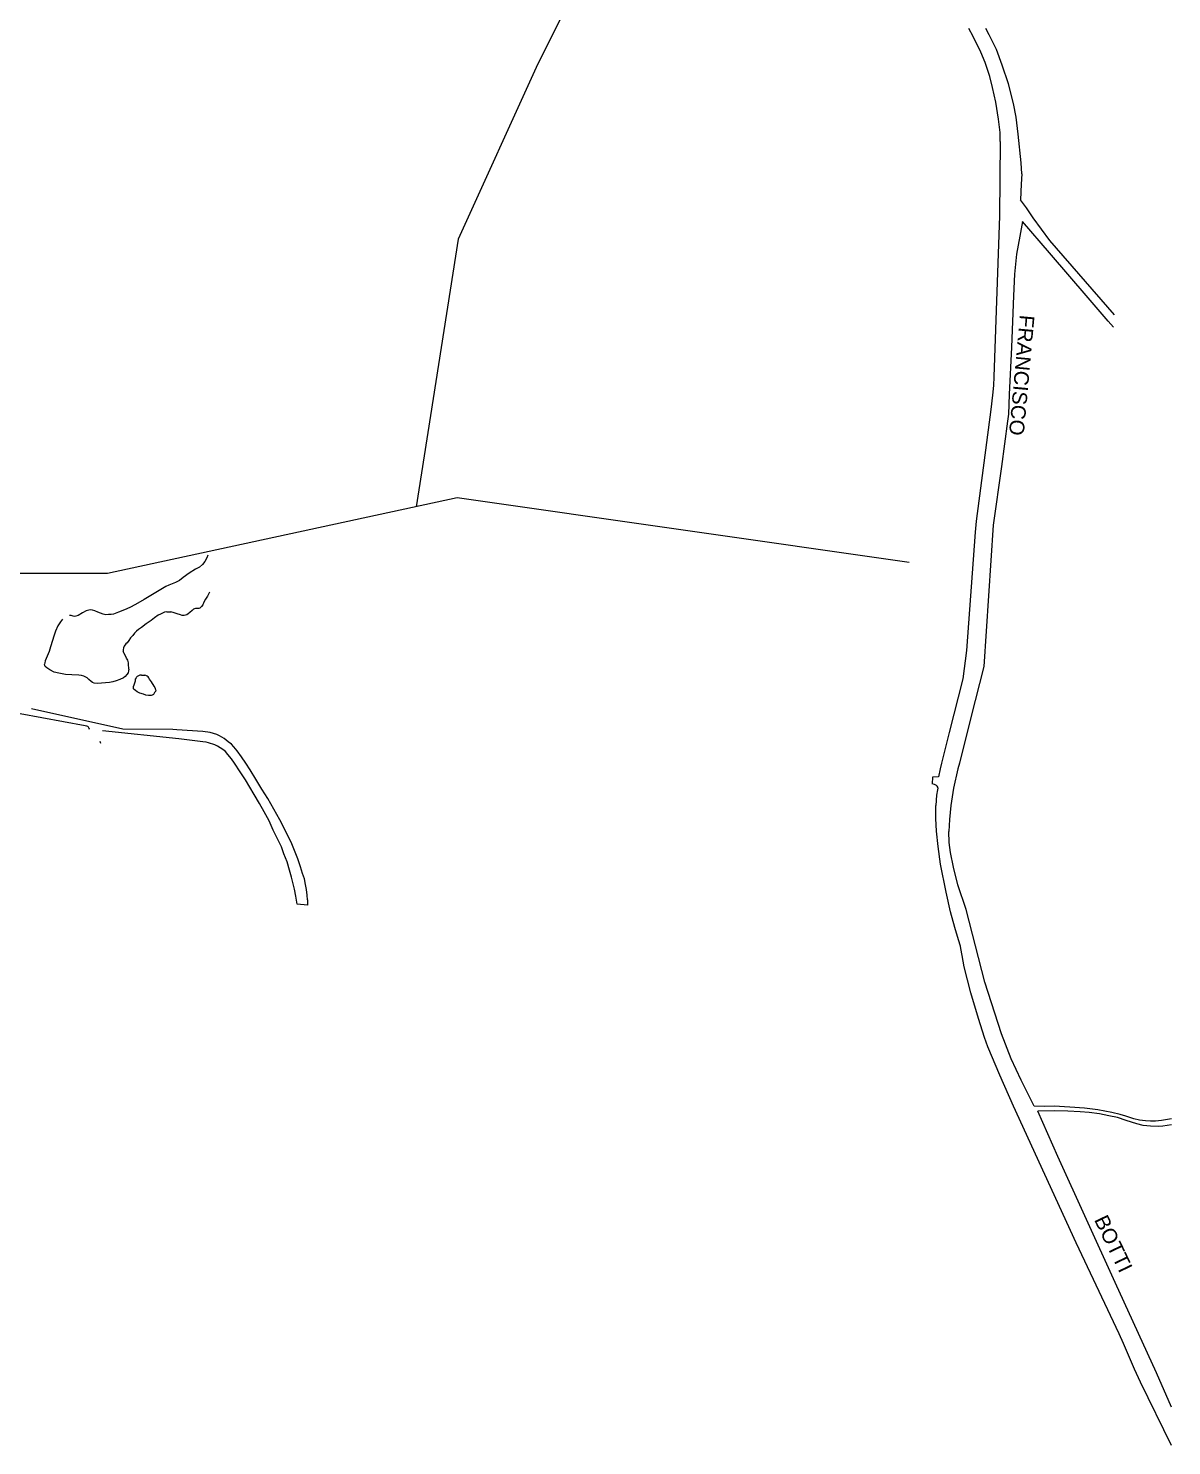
# Model space of a CAD drawing. Header units: millimetres. Extents: x 583 to 26013, y 350 to 21391.
# Drawn here: x 11813 to 12591, y 13920 to 14884 of the extents above; entities that cross this region are included whole.
import ezdxf

# ---------------------------------------------------------------- set-up
doc = ezdxf.new("R2010")
doc.units = ezdxf.units.MM
for name, color, linetype in [('105-QUADRAS_ESTRADAS', 80, 'Continuous'), ('110-CERCA_DE_ARAME', 10, 'Continuous'), ('145-', 130, 'Continuous'), ('RIOS', 140, 'Continuous')]:
    doc.layers.add(name, color=color, linetype=linetype)
doc.styles.add('EU', font='arial.ttf', dxfattribs={"height": 10})

msp = doc.modelspace()

# ---------------------------------------------------------------- linework, layer by layer
at = {"layer": '105-QUADRAS_ESTRADAS', "color": 0, "linetype": 'Continuous'}
for p, q in [((12456.11551, 14878.40241), (12453.01551, 14883.90241)), ((12467.01551, 14879.60241), (12464.61551, 14883.90241)), ((12461.31551, 14867.80241), (12456.11551, 14878.40241)), ((12472.01551, 14869.50241), (12467.01551, 14879.60241)), ((12464.11551, 14860.80241), (12461.31551, 14867.80241)), ((12475.81551, 14859.00241), (12472.01551, 14869.50241)), ((12467.31551, 14851.20241), (12464.11551, 14860.80241)), ((12480.01551, 14846.20241), (12475.81551, 14859.00241)), ((12469.21551, 14843.70241), (12467.31551, 14851.20241)), ((12471.41551, 14833.80241), (12469.21551, 14843.70241)), ((12483.61551, 14832.70241), (12480.01551, 14846.20241)), ((12473.21551, 14822.10241), (12471.41551, 14833.80241)), ((12485.41551, 14823.40241), (12483.61551, 14832.70241)), ((12474.41551, 14813.10241), (12473.21551, 14822.10241)), ((12486.71551, 14812.00241), (12485.41551, 14823.40241)), ((12474.51551, 14807.00241), (12473.91551, 14756.40241)), ((12474.51551, 14807.00241), (12474.41551, 14813.10241)), ((12488.81551, 14792.40241), (12486.71551, 14812.00241)), ((12489.21551, 14785.00241), (12488.81551, 14792.40241)), ((12473.91551, 14756.40241), (12470.01551, 14646.90241)), ((12469.81551, 14640.90241), (12469.11551, 14634.40241)), ((12470.01551, 14646.90241), (12469.81551, 14640.90241)), ((12469.11551, 14634.40241), (12468.01551, 14624.60241)), ((12468.01551, 14624.60241), (12458.01551, 14548.60241)), ((12458.01551, 14548.60241), (12457.51551, 14541.10241)), ((12457.51551, 14541.10241), (12451.51551, 14460.50241)), ((11931.91551, 14405.40241), (11914.21551, 14406.70241)), ((11931.91551, 14398.50241), (11915.61551, 14400.40241)), ((11936.91551, 14404.70241), (11931.91551, 14405.40241)), ((11939.21551, 14404.20241), (11936.91551, 14404.70241)), ((11941.51551, 14403.40241), (11939.21551, 14404.20241)), ((11943.31551, 14402.60241), (11941.51551, 14403.40241)), ((11944.81551, 14401.70241), (11943.31551, 14402.60241)), ((11946.51551, 14400.60241), (11944.81551, 14401.70241)), ((11949.11551, 14398.50241), (11946.51551, 14400.60241)), ((11862.41551, 14397.20241), (11862.01551, 14398.60241)), ((11934.11551, 14398.20241), (11931.91551, 14398.50241)), ((11935.71551, 14397.70241), (11934.11551, 14398.20241)), ((11937.01551, 14397.40241), (11935.71551, 14397.70241)), ((11938.61551, 14396.90241), (11937.01551, 14397.40241)), ((11940.11551, 14396.30241), (11938.61551, 14396.90241)), ((11941.81551, 14395.60241), (11940.11551, 14396.30241)), ((11943.71551, 14394.40241), (11941.81551, 14395.60241)), ((11945.41551, 14393.20241), (11943.71551, 14394.40241)), ((11947.21551, 14391.80241), (11945.41551, 14393.20241)), ((11948.91551, 14389.80241), (11947.21551, 14391.80241)), ((11951.31551, 14386.90241), (11948.91551, 14389.80241)), ((11951.31551, 14396.80241), (11949.11551, 14398.50241)), ((11952.91551, 14395.00241), (11951.31551, 14396.80241)), ((11955.31551, 14392.20241), (11952.91551, 14395.00241)), ((11958.21551, 14388.20241), (11955.31551, 14392.20241)), ((11953.41551, 14384.00241), (11951.31551, 14386.90241)), ((11953.41551, 14384.00241), (11953.41551, 14384.00241)), ((11957.31551, 14378.00241), (11953.41551, 14383.90241)), ((11961.11551, 14384.00241), (11958.21551, 14388.20241)), ((11961.11551, 14384.00241), (11961.11551, 14384.00241)), ((11964.11551, 14379.30241), (11961.11551, 14383.90241)), ((11960.91551, 14372.50241), (11957.31551, 14378.00241)), ((11966.91551, 14362.70241), (11960.91551, 14372.50241)), ((11968.01551, 14373.10241), (11964.11551, 14379.30241)), ((11972.11551, 14366.30241), (11968.01551, 14373.10241)), ((11970.41551, 14356.40241), (11966.91551, 14362.70241)), ((11976.01551, 14359.90241), (11972.11551, 14366.30241)), ((11973.71551, 14350.80241), (11970.41551, 14356.40241)), ((11980.21551, 14352.70241), (11976.01551, 14359.90241)), ((11984.31551, 14345.40241), (11980.21551, 14352.70241)), ((11976.91551, 14344.70241), (11973.71551, 14350.80241)), ((11979.81551, 14338.40241), (11976.91551, 14344.70241)), ((11989.81551, 14334.60241), (11984.31551, 14345.40241)), ((11982.91551, 14331.90241), (11979.81551, 14338.40241)), ((11985.31551, 14327.00241), (11982.91551, 14331.90241)), ((11992.41551, 14329.00241), (11989.81551, 14334.60241)), ((11987.11551, 14322.20241), (11985.31551, 14327.00241)), ((11989.31551, 14316.80241), (11987.11551, 14322.20241)), ((11994.31551, 14324.40241), (11992.41551, 14329.00241)), ((11996.51551, 14318.80241), (11994.31551, 14324.40241)), ((11990.91551, 14311.10241), (11989.31551, 14316.80241)), ((11998.41551, 14313.40241), (11996.51551, 14318.80241)), ((11999.81551, 14308.90241), (11998.41551, 14313.40241)), ((11992.31551, 14306.30241), (11990.91551, 14311.10241)), ((11993.11551, 14302.80241), (11992.31551, 14306.30241)), ((11994.31551, 14298.20241), (11993.11551, 14302.80241)), ((12001.01551, 14305.20241), (11999.81551, 14308.90241)), ((12001.81551, 14301.40241), (12001.01551, 14305.20241)), ((11995.21551, 14293.40241), (11994.31551, 14298.20241)), ((11996.01551, 14287.90241), (11995.21551, 14293.40241)), ((12002.51551, 14297.90241), (12001.81551, 14301.40241)), ((12002.91551, 14294.00241), (12002.51551, 14297.90241)), ((12003.11551, 14291.00241), (12002.91551, 14294.00241)), ((12003.11551, 14287.30241), (11996.01551, 14287.90241)), ((12003.11551, 14291.00241), (12003.11551, 14287.30241)), ((12504.61551, 14150.40241), (12497.51551, 14150.50241)), ((12511.11551, 14150.60241), (12504.61551, 14150.40241)), ((12521.91551, 14149.90241), (12511.11551, 14150.60241)), ((12531.71551, 14149.10241), (12521.91551, 14149.90241)), ((12540.81551, 14148.10241), (12531.71551, 14149.10241)), ((12511.31551, 14147.40241), (12500.01551, 14147.10241)), ((12520.41551, 14147.00241), (12511.31551, 14147.40241)), ((12528.91551, 14146.60241), (12520.41551, 14147.00241)), ((12535.01551, 14146.10241), (12528.91551, 14146.60241)), ((12541.91551, 14145.20241), (12535.01551, 14146.10241)), ((12550.41551, 14146.30241), (12540.81551, 14148.10241)), ((12548.31551, 14143.90241), (12541.91551, 14145.20241)), ((12554.21551, 14142.70241), (12548.31551, 14143.90241)), ((12556.11551, 14144.90241), (12550.41551, 14146.30241)), ((12560.11551, 14140.80241), (12554.21551, 14142.70241)), ((12559.91551, 14143.70241), (12556.11551, 14144.90241)), ((12565.31551, 14142.00241), (12559.91551, 14143.70241)), ((12567.31551, 14138.50241), (12560.11551, 14140.80241)), ((12569.21551, 14141.00241), (12565.31551, 14142.00241)), ((12573.41551, 14140.60241), (12569.21551, 14141.00241)), ((12576.61551, 14140.30241), (12573.41551, 14140.60241)), ((12580.21551, 14140.30241), (12576.61551, 14140.30241)), ((12584.21551, 14140.80241), (12580.21551, 14140.30241)), ((12591.11551, 14142.00241), (12584.21551, 14140.80241)), ((12571.81551, 14137.40241), (12567.31551, 14138.50241)), ((12576.81551, 14136.90241), (12571.81551, 14137.40241)), ((12581.91551, 14136.60241), (12576.81551, 14136.90241)), ((12585.21551, 14136.80241), (12581.91551, 14136.60241)), ((12591.11551, 14137.90241), (12585.21551, 14136.80241))]:
    msp.add_line(p, q, dxfattribs=at)
at = {"layer": '110-CERCA_DE_ARAME', "color": 0, "linetype": 'Continuous'}
for p, q in [((12488.81551, 14777.90241), (12488.21551, 14767.20241)), ((12489.21551, 14785.00241), (12488.81551, 14777.90241)), ((12492.31551, 14761.70241), (12488.21551, 14767.20241)), ((12496.91551, 14755.00241), (12492.31551, 14761.70241)), ((12489.61551, 14752.40241), (12487.81551, 14742.50241)), ((12507.91551, 14731.10241), (12489.61551, 14752.40241)), ((12508.31551, 14739.50241), (12496.91551, 14755.00241)), ((12487.81551, 14742.50241), (12485.61551, 14730.20241)), ((12552.11551, 14688.90241), (12508.31551, 14739.50241)), ((12485.61551, 14730.20241), (12484.11551, 14716.60241)), ((12534.31551, 14700.50241), (12507.91551, 14731.10241)), ((12484.11551, 14716.60241), (12483.51551, 14701.90241)), ((12483.51551, 14701.90241), (12482.11551, 14667.00241)), ((12547.91551, 14684.80241), (12534.31551, 14700.50241)), ((12551.51551, 14680.70241), (12547.91551, 14684.80241)), ((12482.11551, 14667.00241), (12480.61551, 14634.80241)), ((12480.61551, 14634.80241), (12480.01551, 14621.50241)), ((12480.01551, 14621.50241), (12479.31551, 14616.70241)), ((12479.31551, 14616.70241), (12475.31551, 14585.80241)), ((12475.31551, 14585.80241), (12469.71551, 14545.90241)), ((12469.71551, 14545.90241), (12463.21551, 14449.60241)), ((12451.51551, 14460.50241), (12448.91551, 14441.30241)), ((12463.21551, 14449.60241), (12454.41551, 14415.00241)), ((12448.91551, 14441.30241), (12439.71551, 14404.70241)), ((11851.81551, 14409.30241), (11792.71551, 14420.30241)), ((11877.41551, 14407.10241), (11815.31551, 14420.80241)), ((11852.91551, 14409.10241), (11851.81551, 14409.30241)), ((11853.61551, 14408.80241), (11852.91551, 14409.10241)), ((12454.41551, 14415.00241), (12446.71551, 14384.00241)), ((11854.01551, 14408.40241), (11853.61551, 14408.80241)), ((11854.31551, 14408.00241), (11854.01551, 14408.40241)), ((11854.51551, 14407.50241), (11854.31551, 14408.00241)), ((11854.51551, 14407.50241), (11854.41551, 14406.80241)), ((11915.61551, 14400.40241), (11863.51551, 14405.90241)), ((11911.41551, 14406.80241), (11877.41551, 14407.10241)), ((11914.21551, 14406.70241), (11911.41551, 14406.80241)), ((12439.71551, 14404.70241), (12434.61551, 14384.00241)), ((12433.71551, 14380.00241), (12432.51551, 14374.60241)), ((12434.61551, 14383.90241), (12433.71551, 14380.00241)), ((12434.61551, 14384.00241), (12434.61551, 14384.00241)), ((12445.61551, 14380.10241), (12442.71551, 14367.00241)), ((12446.71551, 14383.90241), (12445.61551, 14380.10241)), ((12446.71551, 14384.00241), (12446.71551, 14384.00241)), ((12428.31551, 14374.40241), (12428.21551, 14369.90241)), ((12432.51551, 14374.60241), (12428.31551, 14374.40241)), ((12429.71551, 14369.40241), (12428.21551, 14369.90241)), ((12431.01551, 14368.70241), (12429.71551, 14369.40241)), ((12431.11551, 14362.10241), (12430.61551, 14355.20241)), ((12431.51551, 14368.20241), (12431.01551, 14368.70241)), ((12431.71551, 14365.70241), (12431.11551, 14362.10241)), ((12431.91551, 14367.60241), (12431.51551, 14368.20241)), ((12431.91551, 14366.80241), (12431.71551, 14365.70241)), ((12432.01551, 14367.20241), (12431.91551, 14367.60241)), ((12432.01551, 14367.20241), (12431.91551, 14366.80241)), ((12442.71551, 14367.00241), (12440.81551, 14355.10241)), ((12430.71551, 14346.20241), (12430.61551, 14355.20241)), ((12440.81551, 14355.10241), (12439.91551, 14345.60241)), ((12431.21551, 14337.60241), (12430.71551, 14346.20241)), ((12439.91551, 14345.60241), (12439.41551, 14337.50241)), ((12432.31551, 14327.10241), (12431.21551, 14337.60241)), ((12439.71551, 14330.00241), (12439.41551, 14337.50241)), ((12433.91551, 14315.20241), (12432.31551, 14327.10241)), ((12440.71551, 14323.10241), (12439.71551, 14330.00241)), ((12442.61551, 14313.20241), (12440.71551, 14323.10241)), ((12437.71551, 14296.20241), (12433.91551, 14315.20241)), ((12445.71551, 14301.20241), (12442.61551, 14313.20241)), ((12440.71551, 14282.70241), (12437.71551, 14296.20241)), ((12451.21551, 14284.40241), (12445.71551, 14301.20241)), ((12463.91551, 14235.00241), (12451.21551, 14284.40241)), ((12443.61551, 14272.00241), (12440.71551, 14282.70241)), ((12446.11551, 14263.60241), (12443.61551, 14272.00241)), ((12447.51551, 14259.30241), (12446.11551, 14263.60241)), ((12447.71551, 14257.70241), (12447.51551, 14259.30241)), ((12448.51551, 14253.00241), (12447.71551, 14257.70241)), ((12449.91551, 14245.30241), (12448.51551, 14253.00241)), ((12452.31551, 14236.40241), (12449.91551, 14245.30241)), ((12454.51551, 14227.70241), (12452.31551, 14236.40241)), ((12459.61551, 14210.20241), (12454.51551, 14227.70241)), ((12475.31551, 14199.70241), (12463.91551, 14235.00241)), ((12463.71551, 14197.20241), (12459.61551, 14210.20241)), ((12466.01551, 14191.00241), (12463.71551, 14197.20241)), ((12481.91551, 14182.80241), (12475.31551, 14199.70241)), ((12474.11551, 14171.50241), (12466.01551, 14191.00241)), ((12488.61551, 14168.20241), (12481.91551, 14182.80241)), ((12483.41551, 14150.60241), (12474.11551, 14171.50241)), ((12497.51551, 14150.50241), (12488.61551, 14168.20241)), ((12526.21551, 14057.60241), (12483.41551, 14150.60241)), ((12513.61551, 14116.20241), (12500.01551, 14147.10241)), ((12552.71551, 14030.50241), (12513.61551, 14116.20241)), ((12555.51551, 13995.50241), (12526.21551, 14057.60241)), ((12580.71551, 13969.00241), (12552.71551, 14030.50241)), ((12558.41551, 13989.00241), (12555.51551, 13995.50241)), ((12565.91551, 13971.50241), (12558.41551, 13989.00241)), ((12569.81551, 13962.80241), (12565.91551, 13971.50241)), ((12591.11551, 13945.80241), (12580.71551, 13969.00241)), ((12591.11551, 13919.50241), (12569.81551, 13962.80241))]:
    msp.add_line(p, q, dxfattribs=at)
at = {"layer": '145-', "color": 0, "linetype": 'Continuous'}
for p, q in [((11935.31551, 14525.40241), (11934.61551, 14523.60241)), ((11926.91551, 14516.00241), (11922.61551, 14513.20241)), ((11929.61551, 14517.30241), (11926.91551, 14516.00241)), ((11931.71551, 14519.00241), (11929.61551, 14517.30241)), ((11933.31551, 14521.10241), (11931.71551, 14519.00241)), ((11934.61551, 14523.60241), (11933.31551, 14521.10241)), ((11913.31551, 14506.90241), (11908.81551, 14505.10241)), ((11915.91551, 14508.20241), (11913.31551, 14506.90241)), ((11918.41551, 14510.30241), (11915.91551, 14508.20241)), ((11922.61551, 14513.20241), (11918.41551, 14510.30241)), ((11898.81551, 14499.40241), (11892.01551, 14495.20241)), ((11904.41551, 14502.70241), (11898.81551, 14499.40241)), ((11906.61551, 14504.10241), (11904.41551, 14502.70241)), ((11908.81551, 14505.10241), (11906.61551, 14504.10241)), ((11935.11551, 14497.50241), (11933.71551, 14495.60241)), ((11936.31551, 14500.30241), (11935.11551, 14497.50241)), ((11850.01551, 14486.20241), (11847.01551, 14484.50241)), ((11852.61551, 14487.60241), (11850.01551, 14486.20241)), ((11854.31551, 14488.10241), (11852.61551, 14487.60241)), ((11855.51551, 14488.20241), (11854.31551, 14488.10241)), ((11856.91551, 14488.10241), (11855.51551, 14488.20241)), ((11858.51551, 14487.60241), (11856.91551, 14488.10241)), ((11860.51551, 14486.60241), (11858.51551, 14487.60241)), ((11862.21551, 14486.00241), (11860.51551, 14486.60241)), ((11874.41551, 14486.60241), (11871.01551, 14485.40241)), ((11878.51551, 14488.30241), (11874.41551, 14486.60241)), ((11882.11551, 14489.90241), (11878.51551, 14488.30241)), ((11886.01551, 14492.00241), (11882.11551, 14489.90241)), ((11892.01551, 14495.20241), (11886.01551, 14492.00241)), ((11905.91551, 14486.60241), (11904.51551, 14486.00241)), ((11907.31551, 14487.00241), (11905.91551, 14486.60241)), ((11907.31551, 14487.00241), (11910.21551, 14487.00241)), ((11912.41551, 14486.30241), (11910.21551, 14487.00241)), ((11914.41551, 14485.50241), (11912.41551, 14486.30241)), ((11923.11551, 14486.50241), (11921.91551, 14485.50241)), ((11924.61551, 14487.90241), (11923.11551, 14486.50241)), ((11925.51551, 14488.80241), (11924.61551, 14487.90241)), ((11927.01551, 14489.20241), (11925.51551, 14488.80241)), ((11928.11551, 14489.10241), (11927.01551, 14489.20241)), ((11929.21551, 14489.20241), (11928.11551, 14489.10241)), ((11929.91551, 14489.40241), (11929.21551, 14489.20241)), ((11930.41551, 14489.90241), (11929.91551, 14489.40241)), ((11931.01551, 14490.60241), (11930.41551, 14489.90241)), ((11931.81551, 14491.70241), (11931.01551, 14490.60241)), ((11932.51551, 14493.50241), (11931.81551, 14491.70241)), ((11933.71551, 14495.60241), (11932.51551, 14493.50241)), ((11833.31551, 14477.40241), (11831.71551, 14473.70241)), ((11835.01551, 14480.20241), (11833.31551, 14477.40241)), ((11836.31551, 14481.80241), (11835.01551, 14480.20241)), ((11842.21551, 14484.40241), (11841.11551, 14484.50241)), ((11843.61551, 14483.90241), (11842.21551, 14484.40241)), ((11844.61551, 14483.70241), (11843.61551, 14483.90241)), ((11845.51551, 14483.90241), (11844.61551, 14483.70241)), ((11847.01551, 14484.50241), (11845.51551, 14483.90241)), ((11864.01551, 14485.30241), (11862.21551, 14486.00241)), ((11865.91551, 14484.90241), (11864.01551, 14485.30241)), ((11867.81551, 14485.00241), (11865.91551, 14484.90241)), ((11869.51551, 14485.10241), (11867.81551, 14485.00241)), ((11871.01551, 14485.40241), (11869.51551, 14485.10241)), ((11893.41551, 14478.80241), (11890.21551, 14476.30241)), ((11896.71551, 14481.10241), (11893.41551, 14478.80241)), ((11899.01551, 14482.80241), (11896.71551, 14481.10241)), ((11901.51551, 14484.60241), (11899.01551, 14482.80241)), ((11903.01551, 14485.40241), (11901.51551, 14484.60241)), ((11904.51551, 14486.00241), (11903.01551, 14485.40241)), ((11916.61551, 14484.80241), (11914.41551, 14485.50241)), ((11917.91551, 14484.40241), (11916.61551, 14484.80241)), ((11919.11551, 14484.40241), (11917.91551, 14484.40241)), ((11920.11551, 14484.60241), (11919.11551, 14484.40241)), ((11921.01551, 14484.90241), (11920.11551, 14484.60241)), ((11921.91551, 14485.50241), (11921.01551, 14484.90241)), ((11829.61551, 14467.50241), (11828.31551, 14463.00241)), ((11830.41551, 14470.40241), (11829.61551, 14467.50241)), ((11831.71551, 14473.70241), (11830.41551, 14470.40241)), ((11881.51551, 14467.40241), (11880.31551, 14465.90241)), ((11882.61551, 14469.10241), (11881.51551, 14467.40241)), ((11884.21551, 14470.70241), (11882.61551, 14469.10241)), ((11885.41551, 14472.40241), (11884.21551, 14470.70241)), ((11886.71551, 14473.70241), (11885.41551, 14472.40241)), ((11888.21551, 14474.80241), (11886.71551, 14473.70241)), ((11890.21551, 14476.30241), (11888.21551, 14474.80241)), ((11827.41551, 14460.00241), (11825.31551, 14455.20241)), ((11828.31551, 14463.00241), (11827.41551, 14460.00241)), ((11877.81551, 14462.30241), (11877.61551, 14461.00241)), ((11877.61551, 14461.00241), (11877.61551, 14459.90241)), ((11878.11551, 14458.90241), (11877.61551, 14459.90241)), ((11878.41551, 14463.50241), (11877.81551, 14462.30241)), ((11879.01551, 14457.30241), (11878.11551, 14458.90241)), ((11879.51551, 14465.10241), (11878.41551, 14463.50241)), ((11880.01551, 14455.30241), (11879.01551, 14457.30241)), ((11880.31551, 14465.90241), (11879.51551, 14465.10241)), ((11824.31551, 14452.30241), (11824.11551, 14451.20241)), ((11824.31551, 14450.30241), (11824.11551, 14451.20241)), ((11824.71551, 14453.50241), (11824.31551, 14452.30241)), ((11824.71551, 14449.80241), (11824.31551, 14450.30241)), ((11825.31551, 14455.20241), (11824.71551, 14453.50241)), ((11825.81551, 14448.80241), (11824.71551, 14449.80241)), ((11827.71551, 14447.40241), (11825.81551, 14448.80241)), ((11880.81551, 14453.90241), (11880.01551, 14455.30241)), ((11881.31551, 14452.30241), (11880.81551, 14453.90241)), ((11881.41551, 14450.50241), (11881.31551, 14452.30241)), ((11881.61551, 14447.80241), (11881.31551, 14446.70241)), ((11881.51551, 14448.90241), (11881.41551, 14450.50241)), ((11881.61551, 14447.80241), (11881.51551, 14448.90241)), ((11830.71551, 14445.90241), (11827.71551, 14447.40241)), ((11833.81551, 14445.10241), (11830.71551, 14445.90241)), ((11838.41551, 14444.20241), (11833.81551, 14445.10241)), ((11842.71551, 14444.10241), (11838.41551, 14444.20241)), ((11847.41551, 14443.70241), (11842.71551, 14444.10241)), ((11849.31551, 14443.50241), (11847.41551, 14443.70241)), ((11850.81551, 14443.10241), (11849.31551, 14443.50241)), ((11851.91551, 14442.70241), (11850.81551, 14443.10241)), ((11853.11551, 14441.90241), (11851.91551, 14442.70241)), ((11854.41551, 14440.90241), (11853.11551, 14441.90241)), ((11855.81551, 14439.60241), (11854.41551, 14440.90241)), ((11856.81551, 14438.70241), (11855.81551, 14439.60241)), ((11857.91551, 14438.40241), (11856.81551, 14438.70241)), ((11859.91551, 14438.20241), (11857.91551, 14438.40241)), ((11863.01551, 14438.30241), (11859.91551, 14438.20241)), ((11868.31551, 14438.90241), (11863.01551, 14438.30241)), ((11870.71551, 14439.30241), (11868.31551, 14438.90241)), ((11873.01551, 14440.00241), (11870.71551, 14439.30241)), ((11875.31551, 14440.80241), (11873.01551, 14440.00241)), ((11877.81551, 14441.90241), (11875.31551, 14440.80241)), ((11879.01551, 14443.00241), (11877.81551, 14441.90241)), ((11880.21551, 14444.30241), (11879.01551, 14443.00241)), ((11881.01551, 14445.50241), (11880.21551, 14444.30241)), ((11881.31551, 14446.70241), (11881.01551, 14445.50241)), ((11885.81551, 14439.80241), (11884.61551, 14436.30241)), ((11885.91551, 14441.00241), (11885.81551, 14439.80241)), ((11886.51551, 14442.00241), (11885.91551, 14441.00241)), ((11886.81551, 14442.50241), (11886.51551, 14442.00241)), ((11887.21551, 14442.80241), (11886.81551, 14442.50241)), ((11888.01551, 14443.40241), (11887.21551, 14442.80241)), ((11889.01551, 14443.80241), (11888.01551, 14443.40241)), ((11890.11551, 14443.90241), (11889.01551, 14443.80241)), ((11890.11551, 14443.90241), (11892.31551, 14443.90241)), ((11893.01551, 14443.60241), (11892.31551, 14443.90241)), ((11894.01551, 14443.20241), (11893.01551, 14443.60241)), ((11894.61551, 14442.70241), (11894.01551, 14443.20241)), ((11895.21551, 14442.00241), (11894.61551, 14442.70241)), ((11895.71551, 14441.10241), (11895.21551, 14442.00241)), ((11896.91551, 14439.20241), (11895.71551, 14441.10241)), ((11898.71551, 14436.40241), (11896.91551, 14439.20241)), ((11884.61551, 14435.20241), (11884.61551, 14436.30241)), ((11884.81551, 14434.50241), (11884.61551, 14435.20241)), ((11885.21551, 14434.00241), (11884.81551, 14434.50241)), ((11886.01551, 14433.30241), (11885.21551, 14434.00241)), ((11887.31551, 14432.50241), (11886.01551, 14433.30241)), ((11889.01551, 14431.60241), (11887.31551, 14432.50241)), ((11891.41551, 14430.80241), (11889.01551, 14431.60241)), ((11893.11551, 14430.20241), (11891.41551, 14430.80241)), ((11895.01551, 14430.00241), (11893.11551, 14430.20241)), ((11896.71551, 14430.00241), (11895.01551, 14430.00241)), ((11897.51551, 14430.20241), (11896.71551, 14430.00241)), ((11898.21551, 14430.60241), (11897.51551, 14430.20241)), ((11898.61551, 14431.10241), (11898.21551, 14430.60241)), ((11899.11551, 14431.90241), (11898.61551, 14431.10241)), ((11899.61551, 14434.70241), (11898.71551, 14436.40241)), ((11899.61551, 14432.60241), (11899.11551, 14431.90241)), ((11899.81551, 14433.60241), (11899.61551, 14434.70241)), ((11899.81551, 14433.60241), (11899.61551, 14432.60241))]:
    msp.add_line(p, q, dxfattribs=at)
at = {"layer": 'RIOS', "lineweight": 25, "flags": 128}
for points in [[(12224.98614, 14989.75221), (12159.91669, 14859.71369), (12105.69233, 14740.51154), (12077.09147, 14558.43017)], [(12412.5915, 14520.5295), (12104.89358, 14564.45253), (11867.10472, 14512.94381), (11556.21807, 14512.94381), (11364.62523, 14415.41482), (11135.8622, 14299.12709)]]:
    msp.add_lwpolyline(points, dxfattribs=at)

# ---------------------------------------------------------------- texts
at = {"color": 0, "linetype": 'Continuous', "lineweight": 20, "style": 'EU'}
for s, rotation, p in [('FRANCISCO', 264.79026142, (12487.89244, 14689.26401)), ('BOTTI', 295.61299077, (12538.1577, 14073.32328))]:
    msp.add_text(s, height=10, rotation=rotation, dxfattribs=at).set_placement(p)

doc.saveas('drawing.dxf')
